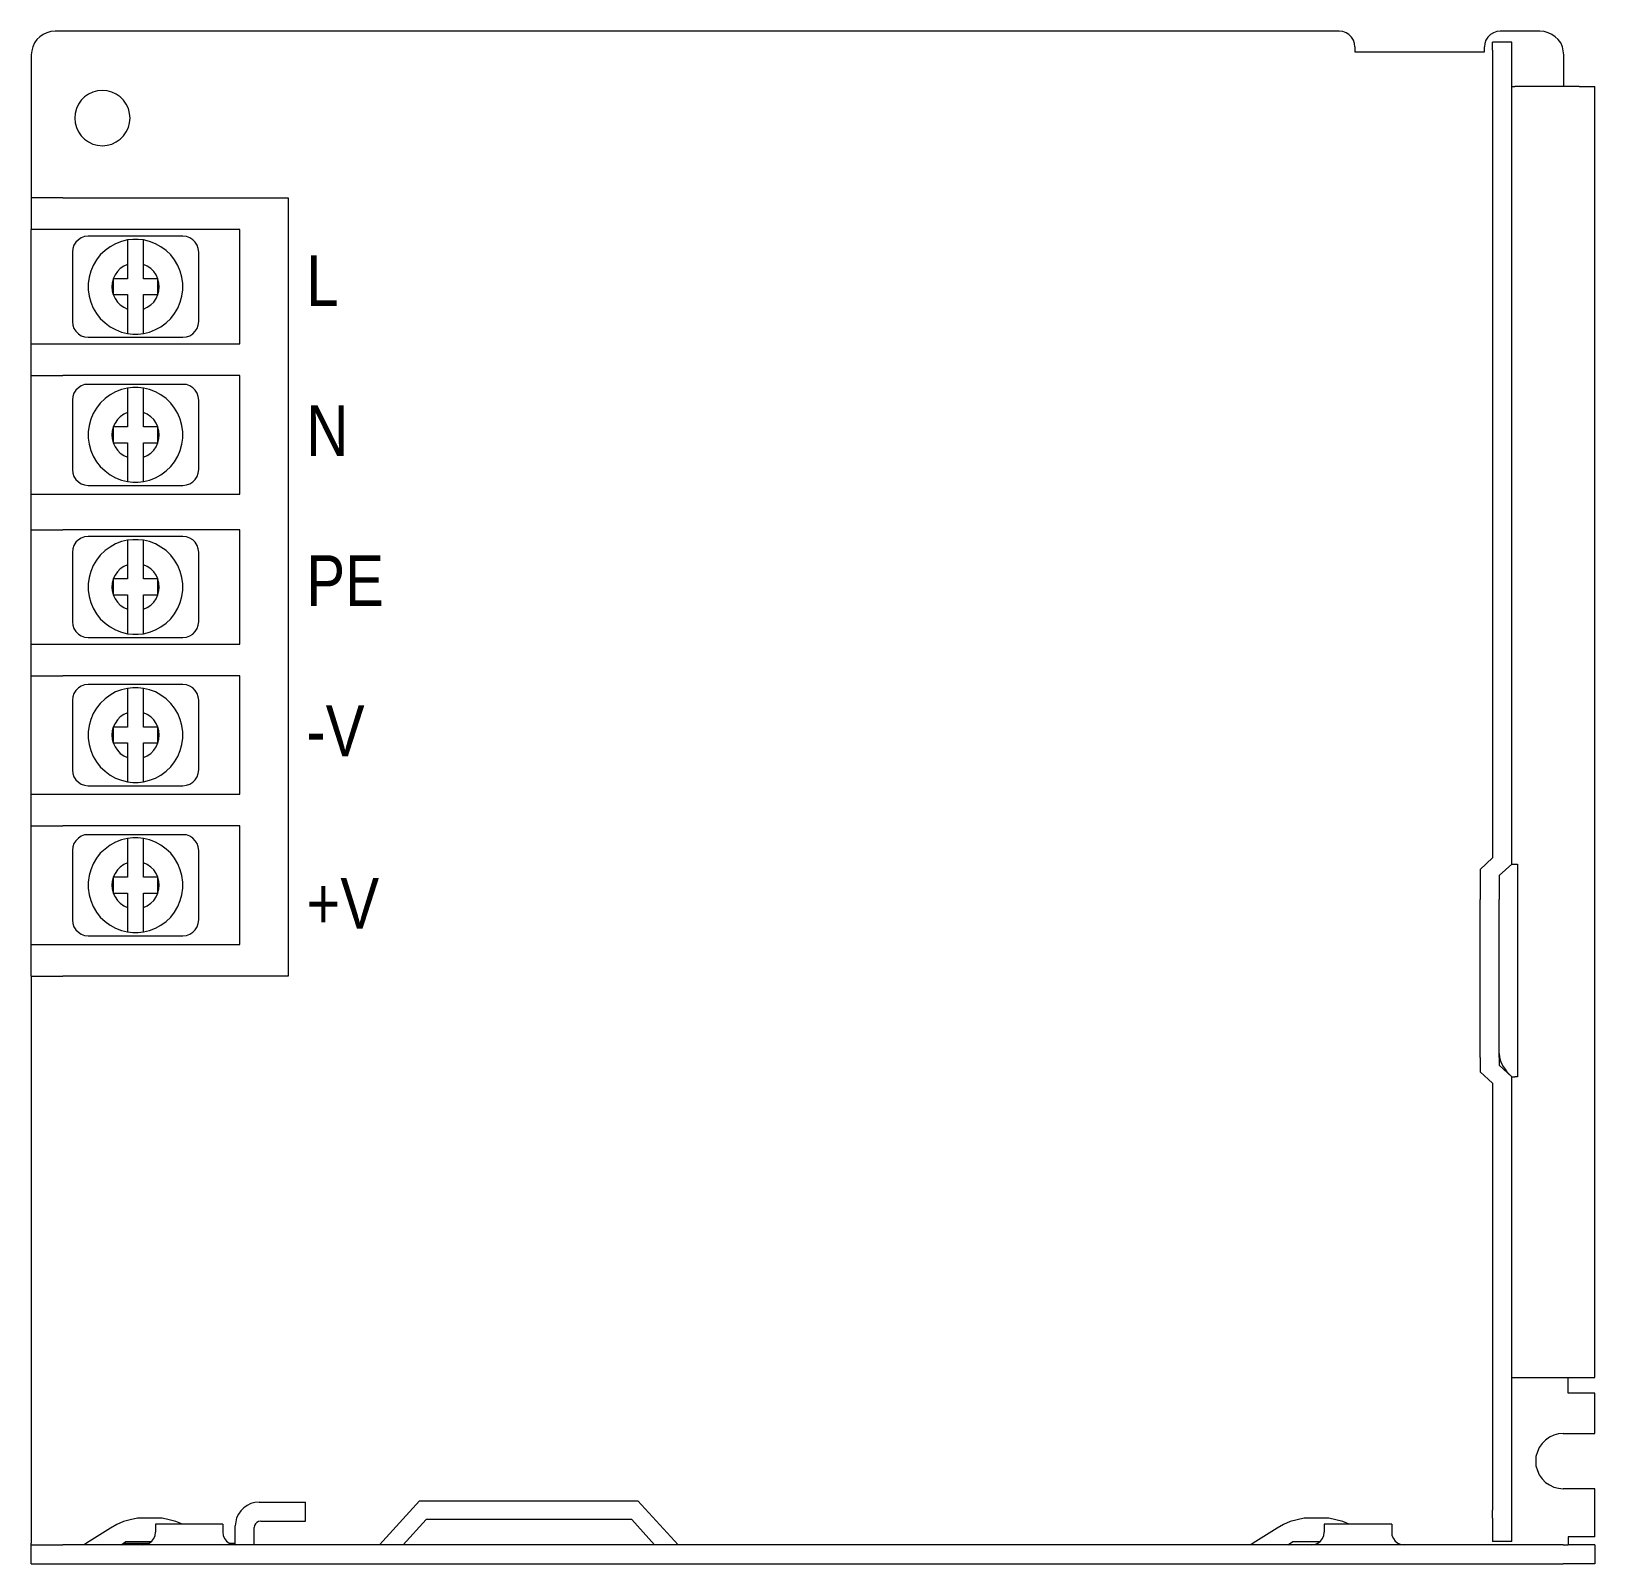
# Model space of a CAD drawing. Extents: x -33.8 to 65.2, y 163.1 to 260.1.
import ezdxf

# ---------------------------------------------------------------- set-up
doc = ezdxf.new("R2010")
doc.units = 0
doc.layers.get('0').update_dxf_attribs({"lineweight": 25})
doc.styles.add('textstyle5', font='')
doc.styles.get('textstyle5').set_extended_font_data('ArialNarrow')

msp = doc.modelspace()

# ---------------------------------------------------------------- linework, layer by layer
at = {"lineweight": 9, "flags": 128}
for points in [[(-32.31, 260.133), (-32.581, 260.118), (-32.823, 260.042), (-33.064, 259.937), (-33.274, 259.786), (-33.47, 259.605), (-33.621, 259.394), (-33.727, 259.153), (-33.787, 258.897), (-33.817, 258.641)], [(48.999, 260.133), (-32.31, 260.133)], [(49.994, 259.138), (49.979, 259.364), (49.903, 259.575), (49.783, 259.756), (49.617, 259.922), (49.436, 260.042), (49.225, 260.118), (48.999, 260.133)], [(59.201, 260.133), (58.975, 260.118), (58.763, 260.042), (58.583, 259.922), (58.417, 259.756), (58.296, 259.575), (58.221, 259.364), (58.206, 259.138)], [(59.924, 259.439), (58.718, 259.439)], [(58.718, 258.942), (58.718, 259.439)], [(61.717, 260.133), (59.201, 260.133)], [(59.924, 258.942), (59.924, 259.439)], [(63.224, 258.641), (63.194, 258.897), (63.133, 259.153), (63.028, 259.394), (62.877, 259.605), (62.681, 259.786), (62.47, 259.937), (62.229, 260.042), (61.988, 260.118), (61.717, 260.133)], [(-33.817, 258.641), (-33.817, 249.584)], [(49.994, 259.138), (49.994, 258.837)], [(49.994, 258.837), (58.206, 258.837)], [(58.206, 258.837), (58.206, 259.138)], [(58.718, 258.942), (58.718, 207.785)], [(59.924, 256.637), (59.924, 258.942)], [(63.224, 256.637), (63.224, 258.641)], [(59.924, 256.637), (60.12, 256.637)], [(59.924, 254.542), (59.924, 256.637)], [(63.224, 256.637), (60.12, 256.637)], [(64.188, 256.637), (63.224, 256.637)], [(64.188, 256.637), (65.183, 256.637)], [(65.183, 174.875), (65.183, 256.637)], [(-27.564, 254.632), (-27.594, 254.934), (-27.669, 255.235), (-27.805, 255.507), (-27.97, 255.763), (-28.196, 255.974), (-28.437, 256.155), (-28.709, 256.275), (-29.01, 256.366), (-29.312, 256.381), (-29.613, 256.366), (-29.914, 256.275), (-30.185, 256.155), (-30.442, 255.974), (-30.653, 255.763), (-30.833, 255.507), (-30.954, 255.235), (-31.044, 254.934), (-31.059, 254.632)], [(-31.059, 254.632), (-31.044, 254.331), (-30.954, 254.03), (-30.833, 253.759), (-30.653, 253.503), (-30.442, 253.292), (-30.185, 253.126), (-29.914, 252.99), (-29.613, 252.915), (-29.312, 252.885), (-29.01, 252.915), (-28.709, 252.99), (-28.437, 253.126), (-28.196, 253.292), (-27.97, 253.503), (-27.805, 253.759), (-27.669, 254.03), (-27.594, 254.331), (-27.564, 254.632)], [(59.924, 252.538), (59.924, 254.542)], [(59.924, 247.626), (59.924, 252.538)], [(-33.817, 249.584), (-33.817, 247.581)], [(-33.817, 249.584), (-33.817, 247.581)], [(-31.813, 249.584), (-33.817, 249.584)], [(-31.813, 249.584), (-17.558, 249.584)], [(-17.558, 249.584), (-17.558, 200.296)], [(-33.817, 240.333), (-33.817, 247.581)], [(-33.817, 240.333), (-33.817, 247.581)], [(-31.813, 247.581), (-33.817, 247.581)], [(-20.617, 247.581), (-31.813, 247.581)], [(-20.617, 240.333), (-20.617, 247.581)], [(59.924, 244.627), (59.924, 247.626)], [(-30.216, 247.159), (-30.442, 247.129), (-30.653, 247.053), (-30.833, 246.933), (-30.999, 246.782), (-31.12, 246.586), (-31.195, 246.375), (-31.21, 246.149)], [(-24.218, 247.159), (-30.216, 247.159)], [(-27.714, 246.918), (-28.106, 246.827), (-28.483, 246.677), (-28.829, 246.481), (-29.145, 246.24), (-29.447, 245.968), (-29.688, 245.652), (-29.899, 245.305), (-30.05, 244.944), (-30.155, 244.552), (-30.216, 244.16), (-30.216, 243.753), (-30.155, 243.362), (-30.05, 242.97), (-29.899, 242.593), (-29.688, 242.261), (-29.447, 241.945), (-29.145, 241.659), (-28.829, 241.418), (-28.483, 241.237), (-28.106, 241.086), (-27.714, 240.996)], [(-26.72, 246.918), (-27.051, 246.948), (-27.383, 246.948), (-27.714, 246.918)], [(-27.714, 246.918), (-27.714, 245.366)], [(-26.72, 245.366), (-26.72, 246.918)], [(-26.72, 240.996), (-26.328, 241.086), (-25.951, 241.237), (-25.605, 241.418), (-25.273, 241.659), (-24.987, 241.945), (-24.746, 242.261), (-24.535, 242.593), (-24.384, 242.97), (-24.279, 243.362), (-24.218, 243.753), (-24.218, 244.16), (-24.279, 244.552), (-24.384, 244.944), (-24.535, 245.305), (-24.746, 245.652), (-24.987, 245.968), (-25.273, 246.24), (-25.605, 246.481), (-25.951, 246.677), (-26.328, 246.827), (-26.72, 246.918)], [(-23.209, 246.149), (-23.239, 246.375), (-23.314, 246.586), (-23.435, 246.782), (-23.586, 246.933), (-23.781, 247.053), (-23.992, 247.129), (-24.218, 247.159)], [(-31.21, 246.149), (-31.21, 241.749)], [(-23.209, 241.749), (-23.209, 246.149)], [(-27.714, 245.366), (-27.955, 245.26), (-28.181, 245.11), (-28.362, 244.914), (-28.513, 244.703), (-28.633, 244.447)], [(-27.714, 245.366), (-27.714, 244.447)], [(-26.72, 244.447), (-26.72, 245.366)], [(-25.801, 244.447), (-25.906, 244.703), (-26.057, 244.914), (-26.253, 245.11), (-26.479, 245.26), (-26.72, 245.366)], [(59.924, 241.629), (59.924, 244.627)], [(-28.633, 244.447), (-28.694, 244.205), (-28.709, 243.949), (-28.694, 243.693), (-28.633, 243.452)], [(-27.714, 244.447), (-28.633, 244.447)], [(-28.633, 244.447), (-28.633, 243.452)], [(-25.801, 244.447), (-26.72, 244.447)], [(-25.801, 243.452), (-25.801, 244.447)], [(-25.801, 243.452), (-25.74, 243.693), (-25.71, 243.949), (-25.74, 244.205), (-25.801, 244.447)], [(-28.633, 243.452), (-27.714, 243.452)], [(-28.633, 243.452), (-28.513, 243.211), (-28.362, 242.985), (-28.181, 242.804), (-27.955, 242.653), (-27.714, 242.533)], [(-27.714, 243.452), (-27.714, 242.533)], [(-26.72, 243.452), (-25.801, 243.452)], [(-26.72, 242.533), (-26.72, 243.452)], [(-26.72, 242.533), (-26.479, 242.653), (-26.253, 242.804), (-26.057, 242.985), (-25.906, 243.211), (-25.801, 243.452)], [(-31.21, 241.749), (-31.195, 241.523), (-31.12, 241.312), (-30.999, 241.132), (-30.833, 240.966), (-30.653, 240.845), (-30.442, 240.77), (-30.216, 240.755)], [(-27.714, 242.533), (-27.714, 240.996)], [(-26.72, 240.996), (-26.72, 242.533)], [(-24.218, 240.755), (-23.992, 240.77), (-23.781, 240.845), (-23.586, 240.966), (-23.435, 241.132), (-23.314, 241.312), (-23.239, 241.523), (-23.209, 241.749)], [(59.924, 238.63), (59.924, 241.629)], [(-30.216, 240.755), (-24.218, 240.755)], [(-27.714, 240.996), (-27.383, 240.951), (-27.051, 240.951), (-26.72, 240.996)], [(-33.817, 238.329), (-33.817, 240.333)], [(-33.817, 240.333), (-31.813, 240.333)], [(-33.817, 238.329), (-33.817, 240.333)], [(-31.813, 240.333), (-20.617, 240.333)], [(59.924, 235.616), (59.924, 238.63)], [(-33.817, 230.825), (-33.817, 238.329)], [(-33.817, 230.825), (-33.817, 238.329)], [(-33.817, 238.329), (-31.813, 238.329)], [(-20.617, 238.329), (-31.813, 238.329)], [(-30.216, 237.771), (-30.442, 237.756), (-30.653, 237.681), (-30.833, 237.56), (-30.999, 237.394), (-31.12, 237.214), (-31.195, 237.003), (-31.21, 236.777)], [(-24.218, 237.771), (-30.216, 237.771)], [(-23.209, 236.777), (-23.239, 237.003), (-23.314, 237.214), (-23.435, 237.394), (-23.586, 237.56), (-23.781, 237.681), (-23.992, 237.756), (-24.218, 237.771)], [(-20.617, 230.825), (-20.617, 238.329)], [(-31.21, 236.777), (-31.21, 232.377)], [(-27.714, 237.53), (-28.106, 237.44), (-28.483, 237.289), (-28.829, 237.108), (-29.145, 236.867), (-29.447, 236.58), (-29.688, 236.264), (-29.899, 235.918), (-30.05, 235.556), (-30.155, 235.164), (-30.216, 234.773), (-30.216, 234.365), (-30.155, 233.974), (-30.05, 233.582), (-29.899, 233.22), (-29.688, 232.874), (-29.447, 232.558), (-29.145, 232.286), (-28.829, 232.045), (-28.483, 231.849), (-28.106, 231.699), (-27.714, 231.608)], [(-26.72, 237.53), (-27.051, 237.575), (-27.383, 237.575), (-27.714, 237.53)], [(-27.714, 237.53), (-27.714, 235.993)], [(-26.72, 235.993), (-26.72, 237.53)], [(-26.72, 231.608), (-26.328, 231.699), (-25.951, 231.849), (-25.605, 232.045), (-25.273, 232.286), (-24.987, 232.558), (-24.746, 232.874), (-24.535, 233.22), (-24.384, 233.582), (-24.279, 233.974), (-24.218, 234.365), (-24.218, 234.773), (-24.279, 235.164), (-24.384, 235.556), (-24.535, 235.918), (-24.746, 236.264), (-24.987, 236.58), (-25.273, 236.867), (-25.605, 237.108), (-25.951, 237.289), (-26.328, 237.44), (-26.72, 237.53)], [(-23.209, 232.377), (-23.209, 236.777)], [(-27.714, 235.993), (-27.955, 235.873), (-28.181, 235.722), (-28.362, 235.541), (-28.513, 235.315), (-28.633, 235.074)], [(-27.714, 235.993), (-27.714, 235.074)], [(-26.72, 235.074), (-26.72, 235.993)], [(-25.801, 235.074), (-25.906, 235.315), (-26.057, 235.541), (-26.253, 235.722), (-26.479, 235.873), (-26.72, 235.993)], [(-28.633, 235.074), (-28.694, 234.818), (-28.709, 234.577), (-28.694, 234.321), (-28.633, 234.064)], [(-27.714, 235.074), (-28.633, 235.074)], [(-28.633, 235.074), (-28.633, 234.064)], [(-25.801, 235.074), (-26.72, 235.074)], [(-25.801, 234.064), (-25.801, 235.074)], [(-25.801, 234.064), (-25.74, 234.321), (-25.71, 234.577), (-25.74, 234.818), (-25.801, 235.074)], [(59.924, 232.618), (59.924, 235.616)], [(-28.633, 234.064), (-27.714, 234.064)], [(-28.633, 234.064), (-28.513, 233.823), (-28.362, 233.612), (-28.181, 233.416), (-27.955, 233.266), (-27.714, 233.16)], [(-27.714, 234.064), (-27.714, 233.16)], [(-26.72, 234.064), (-25.801, 234.064)], [(-26.72, 233.16), (-26.72, 234.064)], [(-26.72, 233.16), (-26.479, 233.266), (-26.253, 233.416), (-26.057, 233.612), (-25.906, 233.823), (-25.801, 234.064)], [(-27.714, 233.16), (-27.714, 231.608)], [(-26.72, 231.608), (-26.72, 233.16)], [(-31.21, 232.377), (-31.195, 232.151), (-31.12, 231.94), (-30.999, 231.744), (-30.833, 231.593), (-30.653, 231.473), (-30.442, 231.397), (-30.216, 231.367)], [(-24.218, 231.367), (-23.992, 231.397), (-23.781, 231.473), (-23.586, 231.593), (-23.435, 231.744), (-23.314, 231.94), (-23.239, 232.151), (-23.209, 232.377)], [(59.924, 229.619), (59.924, 232.618)], [(-33.817, 230.222), (-33.817, 230.825)], [(-33.817, 230.222), (-33.817, 230.825)], [(-33.817, 230.825), (-31.813, 230.825)], [(-31.813, 230.825), (-20.617, 230.825)], [(-30.216, 231.367), (-24.218, 231.367)], [(-27.714, 231.608), (-27.383, 231.578), (-27.051, 231.578), (-26.72, 231.608)], [(-33.817, 228.564), (-33.817, 230.222)], [(59.924, 226.621), (59.924, 229.619)], [(-33.817, 221.316), (-33.817, 228.564)], [(-33.817, 228.564), (-31.813, 228.564)], [(-20.617, 228.564), (-31.813, 228.564)], [(-30.216, 228.142), (-30.442, 228.112), (-30.653, 228.037), (-30.833, 227.916), (-30.999, 227.766), (-31.12, 227.57), (-31.195, 227.359), (-31.21, 227.148)], [(-24.218, 228.142), (-30.216, 228.142)], [(-27.714, 227.901), (-28.106, 227.811), (-28.483, 227.66), (-28.829, 227.464), (-29.145, 227.238), (-29.447, 226.952), (-29.688, 226.636), (-29.899, 226.289), (-30.05, 225.927), (-30.155, 225.536), (-30.216, 225.144), (-30.216, 224.737), (-30.155, 224.345), (-30.05, 223.953), (-29.899, 223.592), (-29.688, 223.245), (-29.447, 222.929), (-29.145, 222.643), (-28.829, 222.416), (-28.483, 222.22), (-28.106, 222.07), (-27.714, 221.979)], [(-26.72, 227.901), (-27.051, 227.932), (-27.383, 227.932), (-27.714, 227.901)], [(-27.714, 227.901), (-27.714, 226.349)], [(-26.72, 226.349), (-26.72, 227.901)], [(-26.72, 221.979), (-26.328, 222.07), (-25.951, 222.22), (-25.605, 222.416), (-25.273, 222.643), (-24.987, 222.929), (-24.746, 223.245), (-24.535, 223.592), (-24.384, 223.953), (-24.279, 224.345), (-24.218, 224.737), (-24.218, 225.144), (-24.279, 225.536), (-24.384, 225.927), (-24.535, 226.289), (-24.746, 226.636), (-24.987, 226.952), (-25.273, 227.238), (-25.605, 227.464), (-25.951, 227.66), (-26.328, 227.811), (-26.72, 227.901)], [(-23.209, 227.148), (-23.239, 227.359), (-23.314, 227.57), (-23.435, 227.766), (-23.586, 227.916), (-23.781, 228.037), (-23.992, 228.112), (-24.218, 228.142)], [(-20.617, 221.316), (-20.617, 228.564)], [(-31.21, 227.148), (-31.21, 222.733)], [(-23.209, 222.733), (-23.209, 227.148)], [(-27.714, 226.349), (-27.955, 226.244), (-28.181, 226.093), (-28.362, 225.897), (-28.513, 225.686), (-28.633, 225.445)], [(-27.714, 226.349), (-27.714, 225.445)], [(-26.72, 225.445), (-26.72, 226.349)], [(-25.801, 225.445), (-25.906, 225.686), (-26.057, 225.897), (-26.253, 226.093), (-26.479, 226.244), (-26.72, 226.349)], [(59.924, 223.607), (59.924, 226.621)], [(-28.633, 225.445), (-28.694, 225.189), (-28.709, 224.933), (-28.694, 224.692), (-28.633, 224.436)], [(-28.633, 225.445), (-28.633, 224.436)], [(-27.714, 225.445), (-28.633, 225.445)], [(-25.801, 225.445), (-26.72, 225.445)], [(-25.801, 224.436), (-25.801, 225.445)], [(-25.801, 224.436), (-25.74, 224.692), (-25.71, 224.933), (-25.74, 225.189), (-25.801, 225.445)], [(-28.633, 224.436), (-27.714, 224.436)], [(-28.633, 224.436), (-28.513, 224.195), (-28.362, 223.984), (-28.181, 223.788), (-27.955, 223.637), (-27.714, 223.531)], [(-27.714, 224.436), (-27.714, 223.531)], [(-26.72, 224.436), (-25.801, 224.436)], [(-26.72, 223.531), (-26.72, 224.436)], [(-26.72, 223.531), (-26.479, 223.637), (-26.253, 223.788), (-26.057, 223.984), (-25.906, 224.195), (-25.801, 224.436)], [(-27.714, 223.531), (-27.714, 221.979)], [(-26.72, 221.979), (-26.72, 223.531)], [(59.924, 220.608), (59.924, 223.607)], [(-31.21, 222.733), (-31.195, 222.522), (-31.12, 222.311), (-30.999, 222.115), (-30.833, 221.949), (-30.653, 221.844), (-30.442, 221.768), (-30.216, 221.738)], [(-27.714, 221.979), (-27.383, 221.949), (-27.051, 221.949), (-26.72, 221.979)], [(-24.218, 221.738), (-23.992, 221.768), (-23.781, 221.844), (-23.586, 221.949), (-23.435, 222.115), (-23.314, 222.311), (-23.239, 222.522), (-23.209, 222.733)], [(-33.817, 220.005), (-33.817, 221.316)], [(-33.817, 221.316), (-31.813, 221.316)], [(-31.813, 221.316), (-20.617, 221.316)], [(-30.216, 221.738), (-24.218, 221.738)], [(-33.817, 219.312), (-33.817, 220.005)], [(-33.817, 219.312), (-33.817, 220.005)], [(59.924, 207.378), (59.924, 220.608)], [(-33.817, 211.808), (-33.817, 219.312)], [(-33.817, 211.808), (-33.817, 219.312)], [(-33.817, 219.312), (-31.813, 219.312)], [(-20.617, 219.312), (-31.813, 219.312)], [(-20.617, 211.808), (-20.617, 219.312)], [(-30.216, 218.755), (-30.442, 218.74), (-30.653, 218.664), (-30.833, 218.544), (-30.999, 218.378), (-31.12, 218.197), (-31.195, 217.986), (-31.21, 217.76)], [(-24.218, 218.755), (-30.216, 218.755)], [(-27.714, 218.514), (-28.106, 218.423), (-28.483, 218.288), (-28.829, 218.092), (-29.145, 217.851), (-29.447, 217.564), (-29.688, 217.263), (-29.899, 216.916), (-30.05, 216.54), (-30.155, 216.163), (-30.216, 215.756), (-30.216, 215.364), (-30.155, 214.958), (-30.05, 214.581), (-29.899, 214.204), (-29.688, 213.858), (-29.447, 213.541), (-29.145, 213.27), (-28.829, 213.029), (-28.483, 212.833), (-28.106, 212.697), (-27.714, 212.592)], [(-26.72, 218.514), (-27.051, 218.559), (-27.383, 218.559), (-27.714, 218.514)], [(-27.714, 218.514), (-27.714, 216.977)], [(-26.72, 216.977), (-26.72, 218.514)], [(-26.72, 212.592), (-26.328, 212.697), (-25.951, 212.833), (-25.605, 213.029), (-25.273, 213.27), (-24.987, 213.541), (-24.746, 213.858), (-24.535, 214.204), (-24.384, 214.581), (-24.279, 214.958), (-24.218, 215.364), (-24.218, 215.756), (-24.279, 216.163), (-24.384, 216.54), (-24.535, 216.916), (-24.746, 217.263), (-24.987, 217.564), (-25.273, 217.851), (-25.605, 218.092), (-25.951, 218.288), (-26.328, 218.423), (-26.72, 218.514)], [(-23.209, 217.76), (-23.239, 217.986), (-23.314, 218.197), (-23.435, 218.378), (-23.586, 218.544), (-23.781, 218.664), (-23.992, 218.74), (-24.218, 218.755)], [(-31.21, 217.76), (-31.21, 213.36)], [(-27.714, 216.977), (-27.955, 216.856), (-28.181, 216.705), (-28.362, 216.525), (-28.513, 216.299), (-28.633, 216.058)], [(-27.714, 216.977), (-27.714, 216.058)], [(-26.72, 216.058), (-26.72, 216.977)], [(-25.801, 216.058), (-25.906, 216.299), (-26.057, 216.525), (-26.253, 216.705), (-26.479, 216.856), (-26.72, 216.977)], [(-23.209, 213.36), (-23.209, 217.76)], [(-28.633, 216.058), (-28.694, 215.817), (-28.709, 215.56), (-28.694, 215.304), (-28.633, 215.063)], [(-27.714, 216.058), (-28.633, 216.058)], [(-28.633, 216.058), (-28.633, 215.063)], [(-25.801, 216.058), (-26.72, 216.058)], [(-25.801, 215.063), (-25.801, 216.058)], [(-25.801, 215.063), (-25.74, 215.304), (-25.71, 215.56), (-25.74, 215.817), (-25.801, 216.058)], [(-28.633, 215.063), (-27.714, 215.063)], [(-28.633, 215.063), (-28.513, 214.822), (-28.362, 214.596), (-28.181, 214.4), (-27.955, 214.249), (-27.714, 214.144)], [(-27.714, 215.063), (-27.714, 214.144)], [(-26.72, 214.144), (-26.72, 215.063)], [(-26.72, 215.063), (-25.801, 215.063)], [(-26.72, 214.144), (-26.479, 214.249), (-26.253, 214.4), (-26.057, 214.596), (-25.906, 214.822), (-25.801, 215.063)], [(-27.714, 214.144), (-27.714, 212.592)], [(-26.72, 212.592), (-26.72, 214.144)], [(-31.21, 213.36), (-31.195, 213.134), (-31.12, 212.923), (-30.999, 212.727), (-30.833, 212.577), (-30.653, 212.456), (-30.442, 212.381), (-30.216, 212.351)], [(-24.218, 212.351), (-23.992, 212.381), (-23.781, 212.456), (-23.586, 212.577), (-23.435, 212.727), (-23.314, 212.923), (-23.239, 213.134), (-23.209, 213.36)], [(-30.216, 212.351), (-24.218, 212.351)], [(-27.714, 212.592), (-27.383, 212.562), (-27.051, 212.562), (-26.72, 212.592)], [(-33.817, 209.804), (-33.817, 211.808)], [(-33.817, 209.804), (-33.817, 211.808)], [(-33.817, 211.808), (-31.813, 211.808)], [(-31.813, 211.808), (-20.617, 211.808)], [(-33.817, 202.3), (-33.817, 209.804)], [(-33.817, 202.3), (-33.817, 209.804)], [(-33.817, 209.804), (-31.813, 209.804)], [(-20.617, 209.804), (-31.813, 209.804)], [(-30.216, 209.247), (-30.442, 209.232), (-30.653, 209.156), (-30.833, 209.035), (-30.999, 208.87), (-31.12, 208.689), (-31.195, 208.478), (-31.21, 208.252)], [(-24.218, 209.247), (-30.216, 209.247)], [(-27.714, 209.005), (-28.106, 208.915), (-28.483, 208.779), (-28.829, 208.584), (-29.145, 208.342), (-29.447, 208.071), (-29.688, 207.755), (-29.899, 207.408), (-30.05, 207.032), (-30.155, 206.655), (-30.216, 206.248), (-30.216, 205.856), (-30.155, 205.449), (-30.05, 205.073), (-29.899, 204.696), (-29.688, 204.349), (-29.447, 204.033), (-29.145, 203.762), (-28.829, 203.521), (-28.483, 203.325), (-28.106, 203.189), (-27.714, 203.099)], [(-26.72, 209.005), (-27.051, 209.051), (-27.383, 209.051), (-27.714, 209.005)], [(-27.714, 209.005), (-27.714, 207.468)], [(-26.72, 207.468), (-26.72, 209.005)], [(-26.72, 203.099), (-26.328, 203.189), (-25.951, 203.325), (-25.605, 203.521), (-25.273, 203.762), (-24.987, 204.033), (-24.746, 204.349), (-24.535, 204.696), (-24.384, 205.073), (-24.279, 205.449), (-24.218, 205.856), (-24.218, 206.248), (-24.279, 206.655), (-24.384, 207.032), (-24.535, 207.408), (-24.746, 207.755), (-24.987, 208.071), (-25.273, 208.342), (-25.605, 208.584), (-25.951, 208.779), (-26.328, 208.915), (-26.72, 209.005)], [(-23.209, 208.252), (-23.239, 208.478), (-23.314, 208.689), (-23.435, 208.87), (-23.586, 209.035), (-23.781, 209.156), (-23.992, 209.232), (-24.218, 209.247)], [(-20.617, 202.3), (-20.617, 209.804)], [(-31.21, 208.252), (-31.21, 203.852)], [(-23.209, 203.852), (-23.209, 208.252)], [(-27.714, 207.468), (-27.955, 207.363), (-28.181, 207.197), (-28.362, 207.016), (-28.513, 206.79), (-28.633, 206.549)], [(-27.714, 207.468), (-27.714, 206.549)], [(-26.72, 206.549), (-26.72, 207.468)], [(-25.801, 206.549), (-25.906, 206.79), (-26.057, 207.016), (-26.253, 207.197), (-26.479, 207.363), (-26.72, 207.468)], [(58.718, 207.785), (57.92, 207.047)], [(57.92, 207.047), (57.92, 206.158)], [(59.125, 206.655), (59.924, 207.378)], [(59.924, 207.378), (60.12, 207.378)], [(60.12, 207.378), (60.3, 207.378)], [(60.3, 207.378), (60.3, 193.922)], [(-28.633, 206.549), (-28.694, 206.308), (-28.709, 206.052), (-28.694, 205.796), (-28.633, 205.555)], [(-28.633, 206.549), (-28.633, 205.555)], [(-27.714, 206.549), (-28.633, 206.549)], [(-25.801, 206.549), (-26.72, 206.549)], [(-25.801, 205.555), (-25.801, 206.549)], [(-25.801, 205.555), (-25.74, 205.796), (-25.71, 206.052), (-25.74, 206.308), (-25.801, 206.549)], [(57.92, 206.158), (57.92, 205.148)], [(59.125, 206.655), (59.125, 206.158)], [(59.125, 206.158), (59.125, 205.916)], [(-28.633, 205.555), (-27.714, 205.555)], [(-28.633, 205.555), (-28.513, 205.314), (-28.362, 205.088), (-28.181, 204.907), (-27.955, 204.741), (-27.714, 204.635)], [(-27.714, 205.555), (-27.714, 204.635)], [(-26.72, 205.555), (-25.801, 205.555)], [(-26.72, 204.635), (-26.72, 205.555)], [(-26.72, 204.635), (-26.479, 204.741), (-26.253, 204.907), (-26.057, 205.088), (-25.906, 205.314), (-25.801, 205.555)], [(57.92, 196.137), (57.92, 205.148)], [(59.125, 205.916), (59.125, 205.148)], [(59.125, 201.652), (59.125, 205.148)], [(-27.714, 204.635), (-27.714, 203.099)], [(-26.72, 203.099), (-26.72, 204.635)], [(-31.21, 203.852), (-31.195, 203.626), (-31.12, 203.415), (-30.999, 203.219), (-30.833, 203.068), (-30.653, 202.948), (-30.442, 202.873), (-30.216, 202.842)], [(-27.714, 203.099), (-27.383, 203.053), (-27.051, 203.053), (-26.72, 203.099)], [(-24.218, 202.842), (-23.992, 202.873), (-23.781, 202.948), (-23.586, 203.068), (-23.435, 203.219), (-23.314, 203.415), (-23.239, 203.626), (-23.209, 203.852)], [(-33.817, 200.296), (-33.817, 202.3)], [(-33.817, 200.296), (-33.817, 202.3)], [(-33.817, 202.3), (-31.813, 202.3)], [(-31.813, 202.3), (-20.617, 202.3)], [(-30.216, 202.842), (-24.218, 202.842)], [(59.125, 199.648), (59.125, 201.652)], [(-33.817, 200.296), (-33.817, 164.373)], [(-33.817, 200.296), (-31.813, 200.296)], [(-17.558, 200.296), (-31.813, 200.296)], [(59.125, 196.137), (59.125, 199.648)], [(57.92, 195.142), (57.92, 196.137)], [(59.125, 195.383), (59.125, 196.137)], [(57.92, 195.142), (57.92, 194.238)], [(59.125, 195.142), (59.125, 195.383)], [(59.125, 195.383), (59.155, 195.173), (59.201, 194.962), (59.276, 194.766), (59.381, 194.57), (59.502, 194.404), (59.623, 194.223), (59.924, 193.922)], [(59.125, 195.142), (59.125, 194.645)], [(57.92, 194.238), (58.718, 193.515)], [(59.924, 193.922), (59.125, 194.645)], [(58.718, 193.515), (58.718, 166.467)], [(59.924, 174.875), (59.924, 193.922)], [(59.924, 193.922), (60.12, 193.922)], [(60.3, 193.922), (60.12, 193.922)], [(59.924, 174.875), (60.12, 174.875)], [(59.924, 166.467), (59.924, 174.875)], [(60.12, 174.875), (63.495, 174.875)], [(63.495, 173.881), (63.495, 174.875)], [(63.495, 174.875), (64.188, 174.875)], [(64.188, 174.875), (65.183, 174.875)], [(65.183, 173.881), (63.495, 173.881)], [(65.183, 171.334), (65.183, 173.881)], [(63.194, 171.334), (62.892, 171.304), (62.591, 171.229), (62.32, 171.093), (62.063, 170.913), (61.853, 170.701), (61.672, 170.445), (61.551, 170.174), (61.461, 169.873), (61.446, 169.571), (61.461, 169.27), (61.551, 168.984), (61.672, 168.698), (61.853, 168.456), (62.063, 168.23), (62.32, 168.064), (62.591, 167.929), (62.892, 167.853), (63.194, 167.823)], [(63.194, 171.334), (65.183, 171.334)], [(65.183, 167.823), (63.194, 167.823)], [(65.183, 164.78), (65.183, 167.823)], [(-19.396, 166.98), (-19.653, 166.95), (-19.909, 166.889), (-20.15, 166.769), (-20.361, 166.618), (-20.542, 166.437), (-20.692, 166.226), (-20.813, 165.985), (-20.873, 165.729), (-20.903, 165.473)], [(-19.396, 166.98), (-17.694, 166.98)], [(-17.694, 166.98), (-16.443, 166.98)], [(-16.443, 165.774), (-16.443, 166.98)], [(-11.757, 164.267), (-9.225, 167.07)], [(-9.225, 167.07), (4.592, 167.07)], [(4.592, 167.07), (7.139, 164.267)], [(58.718, 165.97), (58.718, 166.467)], [(59.924, 165.97), (59.924, 166.467)], [(-28.799, 165.337), (-30.321, 164.373)], [(-26.644, 165.97), (-27.096, 165.955), (-27.549, 165.865), (-27.985, 165.744), (-28.407, 165.563), (-28.799, 165.337)], [(-25.981, 165.97), (-26.644, 165.97)], [(-24.249, 165.578), (-24.655, 165.744), (-25.092, 165.865), (-25.529, 165.955), (-25.981, 165.97)], [(-21.687, 165.578), (-25.951, 165.578)], [(-25.951, 165.578), (-25.951, 165.066)], [(-21.687, 165.578), (-21.687, 165.066)], [(-20.903, 164.267), (-20.903, 165.473)], [(-19.291, 165.774), (-19.427, 165.759), (-19.532, 165.699), (-19.622, 165.609), (-19.683, 165.503), (-19.698, 165.367)], [(-19.698, 164.267), (-19.698, 165.367)], [(-19.291, 165.774), (-17.694, 165.774)], [(-17.694, 165.774), (-16.443, 165.774)], [(-8.819, 165.88), (-10.265, 164.267)], [(-5.985, 165.88), (-8.819, 165.88)], [(-3.439, 165.88), (-5.985, 165.88)], [(-1.435, 165.88), (-3.439, 165.88)], [(1.368, 165.88), (-1.435, 165.88)], [(4.201, 165.88), (1.368, 165.88)], [(5.647, 164.267), (4.201, 165.88)], [(45.081, 165.337), (43.559, 164.373)], [(47.236, 165.97), (46.784, 165.955), (46.332, 165.865), (45.895, 165.744), (45.473, 165.563), (45.081, 165.337)], [(47.899, 165.97), (47.236, 165.97)], [(49.632, 165.578), (49.225, 165.744), (48.788, 165.865), (48.336, 165.955), (47.899, 165.97)], [(48.05, 165.578), (48.05, 165.066)], [(52.329, 165.578), (48.05, 165.578)], [(52.329, 165.578), (52.329, 165.066)], [(58.718, 165.97), (58.718, 164.478)], [(59.924, 164.478), (59.924, 165.97)], [(-33.817, 164.267), (-33.817, 164.373)], [(-30.321, 164.373), (-30.472, 164.267)], [(-28.121, 164.267), (-27.97, 164.373)], [(-27.97, 164.373), (-27.82, 164.478)], [(-27.97, 164.373), (-26.358, 164.373)], [(-27.97, 164.373), (-26.358, 164.373)], [(-27.97, 164.373), (-26.358, 164.373)], [(-27.82, 164.478), (-26.222, 164.478)], [(-26.75, 164.267), (-26.539, 164.297), (-26.343, 164.373), (-26.177, 164.508), (-26.057, 164.674), (-25.981, 164.87), (-25.951, 165.066)], [(-21.687, 165.066), (-21.657, 164.87), (-21.581, 164.674), (-21.446, 164.508), (-21.295, 164.388), (-21.099, 164.297), (-20.903, 164.267)], [(-21.265, 164.373), (-20.903, 164.373)], [(-21.265, 164.373), (-20.903, 164.373)], [(43.559, 164.373), (43.409, 164.267)], [(45.744, 164.267), (45.91, 164.373)], [(45.91, 164.373), (46.061, 164.478)], [(46.061, 164.478), (47.779, 164.478)], [(47.251, 164.267), (47.462, 164.297), (47.658, 164.373), (47.824, 164.508), (47.944, 164.674), (48.02, 164.87), (48.05, 165.066)], [(52.329, 165.066), (52.345, 164.87), (52.435, 164.674), (52.555, 164.508), (52.721, 164.373), (52.917, 164.297), (53.128, 164.267)], [(59.924, 164.478), (58.718, 164.478)], [(63.495, 164.78), (63.495, 164.267)], [(65.183, 164.78), (63.495, 164.78)], [(-33.817, 163.077), (-33.817, 164.267)], [(-33.817, 164.267), (-31.813, 164.267)], [(-30.472, 164.267), (-31.813, 164.267)], [(-28.121, 164.267), (-30.472, 164.267)], [(-26.75, 164.267), (-28.121, 164.267)], [(-20.903, 164.267), (-26.75, 164.267)], [(-19.698, 164.267), (-20.903, 164.267)], [(-11.757, 164.267), (-19.698, 164.267)], [(-10.265, 164.267), (-11.757, 164.267)], [(5.647, 164.267), (-10.265, 164.267)], [(7.139, 164.267), (5.647, 164.267)], [(43.409, 164.267), (7.139, 164.267)], [(47.251, 164.267), (43.409, 164.267)], [(53.128, 164.267), (47.251, 164.267)], [(60.316, 164.267), (53.128, 164.267)], [(63.194, 164.267), (60.316, 164.267)], [(63.194, 164.267), (63.495, 164.267)], [(65.183, 164.267), (63.495, 164.267)], [(65.183, 164.267), (65.183, 163.077)], [(-33.817, 163.077), (-31.813, 163.077)], [(-31.813, 163.077), (63.194, 163.077)], [(65.183, 163.077), (63.194, 163.077)]]:
    msp.add_lwpolyline(points, dxfattribs=at)

# ---------------------------------------------------------------- texts
at = {"style": 'textstyle5'}
for s, height, p in [('L', 3.216, (-16.398, 242.728)), ('N', 3.216, (-16.398, 233.235)), ('PE', 3.2163, (-16.398, 223.726)), ('-V', 3.2163, (-16.398, 214.218)), ('+V', 3.2163, (-16.398, 203.296))]:
    msp.add_text(s, height=height, dxfattribs=at).set_placement(p)

doc.saveas('drawing.dxf')
